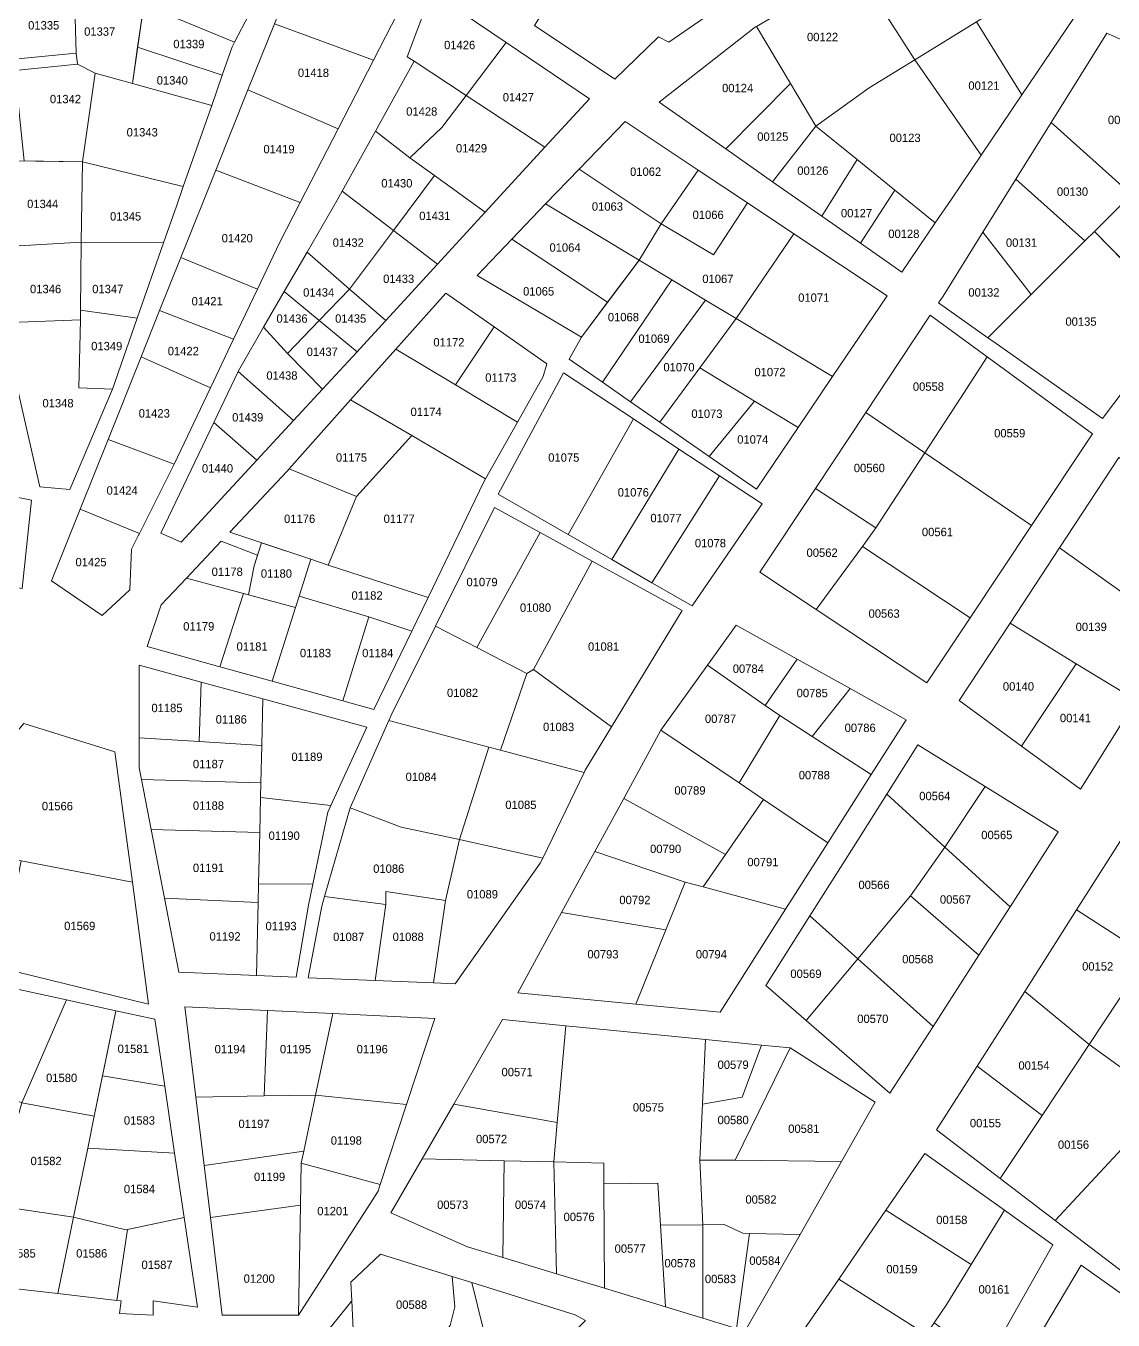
# Model space of a CAD drawing. Header units: metres. Extents: x 245225 to 248406, y 1633796 to 1637634.
# Drawn here: x 245747.8 to 245942.6, y 1634774.5 to 1635006.4 of the extents above; entities that cross this region are included whole.
import ezdxf
from ezdxf.enums import TextEntityAlignment as Align

# ---------------------------------------------------------------- set-up
doc = ezdxf.new("R2010")
doc.units = ezdxf.units.M
doc.header["$MEASUREMENT"] = 0
doc.layers.add('historique_numero_parcelle', color=7, linetype='Continuous')
doc.layers.add('LIMITES_PARCELLES', color=7, linetype='Continuous', lineweight=0, true_color=0xffffff)
doc.styles.add('Style-FANCY', font='FANCY.shx')

msp = doc.modelspace()

# ---------------------------------------------------------------- linework, layer by layer
at = {"layer": 'limites_parcelles', "flags": 128}
for points in [[(245865.599, 1635030.389), (245874.843, 1635011.782), (245862.953, 1635003.533), (245861.101, 1635004.46), (245853.296, 1634996.919), (245838.886, 1635006.525), (245846.901, 1635019.25), (245854.751, 1635031.712), (245861.233, 1635027.743), (245865.599, 1635030.389)], [(245923.612, 1635010.558), (245918.094, 1635007.162), (245907.049, 1635000.365), (245896.445, 1635016.867), (245896.783, 1635017.067), (245914.356, 1635027.824), (245923.612, 1635010.558)], [(245785.174, 1635003.514), (245768.89, 1635010.236), (245764.965, 1635011.856), (245765.434, 1635024.535), (245790.473, 1635020.18), (245790.314, 1635013.354), (245785.174, 1635003.514)], [(245810.041, 1635000.291), (245792.302, 1635006.813), (245797.141, 1635018.91), (245800.316, 1635018.275), (245816.508, 1635012.877), (245810.041, 1635000.291)], [(245926.19, 1634994.062), (245918.094, 1635007.162), (245923.612, 1635010.558), (245937.702, 1635018.667), (245939.487, 1635013.733), (245926.19, 1634994.062)], [(245907.049, 1635000.365), (245898.847, 1634995.318), (245889.322, 1634988.492), (245884.776, 1634996.123), (245878.676, 1635006.36), (245888.341, 1635012.075), (245896.445, 1635016.867), (245907.049, 1635000.365)], [(245756.499, 1635011.988), (245756.763, 1635001.537), (245745.101, 1635000.435), (245745.045, 1635000.43), (245744.328, 1635013.444), (245756.499, 1635011.988)], [(245768.89, 1635010.236), (245766.865, 1634996.117), (245760.203, 1634997.966), (245757.028, 1634999.553), (245756.763, 1635001.537), (245756.499, 1635011.988), (245764.965, 1635011.856), (245768.89, 1635010.236)], [(245833.841, 1635003.475), (245826.657, 1634993.99), (245817.363, 1635000.122), (245816.093, 1635000.916), (245820.477, 1635012.56), (245833.841, 1635003.475)], [(245782.972, 1634997.614), (245767.801, 1635002.645), (245768.89, 1635010.236), (245785.174, 1635003.514), (245784.758, 1635002.717), (245782.972, 1634997.614)], [(245884.776, 1634996.123), (245873.204, 1634984.383), (245861.223, 1634992.778), (245878.527, 1635006.272), (245878.676, 1635006.36), (245884.776, 1634996.123)], [(245955.081, 1634985.443), (245945.866, 1634976.248), (245931.474, 1634989.106), (245941.468, 1635005.131), (245946.23, 1635003.015), (245955.081, 1634985.443)], [(245822.284, 1634988.216), (245816.569, 1634982.818), (245810.411, 1634987.578), (245813.872, 1634993.823), (245817.363, 1635000.122), (245826.657, 1634993.99), (245822.284, 1634988.216)], [(245918.902, 1634983.278), (245913.588, 1634975.416), (245910.694, 1634971.136), (245903.454, 1634977.015), (245896.707, 1634982.494), (245889.322, 1634988.492), (245898.847, 1634995.318), (245907.049, 1635000.365), (245918.902, 1634983.278)], [(245747.489, 1634982.242), (245745.788, 1634998.45), (245757.028, 1634999.553), (245760.203, 1634997.966), (245757.954, 1634982.091), (245747.489, 1634982.242)], [(245766.865, 1634996.117), (245781.068, 1634992.175), (245775.982, 1634977.643), (245757.954, 1634982.091), (245760.203, 1634997.966), (245766.865, 1634996.117)], [(245840.769, 1634984.679), (245830.087, 1634973.048), (245820.975, 1634979.634), (245816.569, 1634982.818), (245822.284, 1634988.216), (245826.657, 1634993.99), (245840.769, 1634984.679)], [(245945.866, 1634976.248), (245939.218, 1634969.615), (245937.522, 1634967.923), (245925.163, 1634978.986), (245931.474, 1634989.106), (245945.866, 1634976.248)], [(245820.975, 1634979.634), (245813.615, 1634969.802), (245804.455, 1634976.828), (245810.411, 1634987.578), (245816.569, 1634982.818), (245820.975, 1634979.634)], [(245959.978, 1634975.721), (245947.009, 1634961.677), (245939.218, 1634969.615), (245945.866, 1634976.248), (245955.081, 1634985.443), (245959.978, 1634975.721)], [(245775.982, 1634977.643), (245774.757, 1634974.142), (245772.457, 1634967.571), (245757.689, 1634967.671), (245757.954, 1634982.091), (245775.982, 1634977.643)], [(245796.931, 1634974.775), (245793.233, 1634967.578), (245789.267, 1634959.246), (245775.546, 1634964.924), (245781.813, 1634980.591), (245796.931, 1634974.775)], [(245813.615, 1634969.802), (245805.738, 1634959.282), (245798.157, 1634965.88), (245803.551, 1634975.198), (245804.455, 1634976.828), (245813.615, 1634969.802)], [(245885.377, 1634969.203), (245875.027, 1634954.009), (245869.556, 1634957.3), (245863.491, 1634960.949), (245857.64, 1634964.469), (245861.62, 1634970.95), (245870.986, 1634965.394), (245877.081, 1634974.715), (245885.377, 1634969.203)], [(245757.573, 1634955.498), (245757.557, 1634953.78), (245743.538, 1634953.215), (245740.439, 1634966.668), (245757.689, 1634967.671), (245757.573, 1634955.498)], [(245852.011, 1634956.911), (245847.332, 1634950.63), (245837.966, 1634956.186), (245828.662, 1634961.689), (245833.647, 1634966.948), (245834.87, 1634968.238), (245852.011, 1634956.911)], [(245927.907, 1634958.329), (245920.129, 1634950.569), (245911.285, 1634956.808), (245912.099, 1634958.035), (245919.22, 1634969.455), (245927.907, 1634958.329)], [(245954.345, 1634954.201), (245940.674, 1634936.075), (245921.594, 1634949.535), (245920.129, 1634950.569), (245927.907, 1634958.329), (245937.522, 1634967.923), (245939.218, 1634969.615), (245954.345, 1634954.201)], [(245863.491, 1634960.949), (245851.092, 1634942.57), (245845.099, 1634946.734), (245847.332, 1634950.63), (245857.64, 1634964.469), (245863.491, 1634960.949)], [(245812.243, 1634953.619), (245807.618, 1634948.584), (245807.107, 1634948.03), (245800.333, 1634953.647), (245805.738, 1634959.282), (245812.243, 1634953.619)], [(245856.117, 1634939.078), (245869.556, 1634957.3), (245875.027, 1634954.009), (245868.519, 1634945.17), (245861.355, 1634935.439), (245856.117, 1634939.078)], [(245763.278, 1634941.345), (245755.677, 1634923.379), (245750.309, 1634923.819), (245746.319, 1634941.141), (245743.538, 1634953.215), (245757.557, 1634953.78), (245757.292, 1634941.609), (245763.278, 1634941.345)], [(245767.724, 1634954.047), (245763.278, 1634941.345), (245757.292, 1634941.609), (245757.557, 1634953.78), (245757.573, 1634955.498), (245767.724, 1634954.047)], [(245892.31, 1634943.61), (245886.13, 1634934.47), (245878.342, 1634939.202), (245868.519, 1634945.17), (245875.027, 1634954.009), (245892.31, 1634943.61)], [(245920.027, 1634947.126), (245915.228, 1634939.75), (245908.839, 1634929.928), (245898.243, 1634937.14), (245904.309, 1634946.288), (245909.816, 1634954.593), (245920.027, 1634947.126)], [(245794.661, 1634947.734), (245800.916, 1634941.328), (245795.728, 1634935.711), (245785.832, 1634944.498), (245786.089, 1634945.036), (245790.375, 1634952.438), (245794.661, 1634947.734)], [(245835.862, 1634935.448), (245824.744, 1634942.11), (245831.659, 1634952.483), (245841.104, 1634945.854), (245840.469, 1634943.631), (245835.862, 1634935.448)], [(245824.744, 1634942.11), (245835.862, 1634935.448), (245830.132, 1634925.272), (245816.902, 1634933.018), (245805.967, 1634939.42), (245814.062, 1634948.51), (245824.744, 1634942.11)], [(245938.862, 1634933.349), (245927.943, 1634916.925), (245908.839, 1634929.928), (245915.228, 1634939.75), (245920.027, 1634947.126), (245938.862, 1634933.349)], [(245830.132, 1634925.272), (245829.833, 1634924.74), (245819.833, 1634904.013), (245801.968, 1634909.799), (245806.995, 1634922.102), (245816.902, 1634933.018), (245830.132, 1634925.272)], [(245970.941, 1634924.268), (245965.089, 1634914.935), (245955.377, 1634899.445), (245945.394, 1634906.256), (245944.393, 1634904.756), (245932.989, 1634912.932), (245943.617, 1634929.125), (245952.496, 1634923.334), (245958.186, 1634932.454), (245970.941, 1634924.268)], [(245927.943, 1634916.925), (245916.929, 1634900.357), (245897.652, 1634913.165), (245900.08, 1634916.464), (245908.839, 1634929.928), (245927.943, 1634916.925)], [(245806.995, 1634922.102), (245801.968, 1634909.799), (245798.836, 1634910.85), (245784.317, 1634915.721), (245794.591, 1634926.645), (245794.949, 1634927.048), (245806.995, 1634922.102)], [(245900.08, 1634916.464), (245897.652, 1634913.165), (245889.349, 1634901.882), (245879.29, 1634908.558), (245889.236, 1634923.557), (245900.08, 1634916.464)], [(245768.144, 1634915.495), (245768.011, 1634915.23), (245767.985, 1634915.177), (245766.721, 1634912.65), (245766.404, 1634905.411), (245761.422, 1634900.8), (245752.373, 1634906.991), (245757.503, 1634919.815), (245768.144, 1634915.495)], [(245789.275, 1634911.588), (245788.656, 1634909.671), (245787.669, 1634904.495), (245786.747, 1634904.742), (245776.564, 1634907.476), (245782.786, 1634914.092), (245789.275, 1634911.588)], [(245849.24, 1634910.517), (245838.723, 1634891.117), (245837.559, 1634890.376), (245828.567, 1634895.04), (245839.931, 1634915.634), (245849.24, 1634910.517)], [(245787.669, 1634904.495), (245788.656, 1634909.671), (245789.994, 1634913.816), (245798.836, 1634910.85), (245796.738, 1634904.217), (245796.11, 1634902.229), (245787.669, 1634904.495)], [(245932.989, 1634912.932), (245944.393, 1634904.756), (245945.394, 1634906.256), (245955.377, 1634899.445), (245946.692, 1634885.592), (245935.975, 1634892.134), (245924.097, 1634899.384), (245932.989, 1634912.932)], [(245816.913, 1634897.961), (245809.244, 1634900.539), (245796.738, 1634904.217), (245798.836, 1634910.85), (245801.968, 1634909.799), (245819.833, 1634904.013), (245816.913, 1634897.961)], [(245786.747, 1634904.742), (245782.522, 1634891.603), (245769.508, 1634895.213), (245772.048, 1634902.674), (245776.564, 1634907.476), (245786.747, 1634904.742)], [(245804.54, 1634885.497), (245791.925, 1634888.995), (245796.11, 1634902.229), (245796.738, 1634904.217), (245809.244, 1634900.539), (245804.54, 1634885.497)], [(245828.567, 1634895.04), (245837.559, 1634890.376), (245832.824, 1634876.644), (245830.695, 1634877.21), (245812.799, 1634881.966), (245813.323, 1634883.148), (245821.157, 1634898.883), (245828.567, 1634895.04)], [(245852.681, 1634880.828), (245847.984, 1634873.093), (245847.779, 1634872.669), (245832.824, 1634876.644), (245837.559, 1634890.376), (245838.723, 1634891.117), (245852.681, 1634880.828)], [(245880.259, 1634884.68), (245882.882, 1634882.862), (245875.566, 1634870.77), (245861.563, 1634880.248), (245869.903, 1634891.857), (245880.259, 1634884.68)], [(245895.429, 1634887.696), (245888.676, 1634879.118), (245882.882, 1634882.862), (245880.259, 1634884.68), (245885.959, 1634892.966), (245895.429, 1634887.696)], [(245802.439, 1634866.717), (245789.825, 1634868.179), (245789.884, 1634870.823), (245790.033, 1634877.486), (245790.221, 1634885.848), (245808.878, 1634880.766), (245802.439, 1634866.717)], [(245830.695, 1634877.21), (245825.494, 1634860.637), (245815.017, 1634862.86), (245805.862, 1634866.32), (245812.799, 1634881.966), (245830.695, 1634877.21)], [(245888.676, 1634879.118), (245899.241, 1634872.29), (245891.438, 1634860.028), (245879.938, 1634867.811), (245875.566, 1634870.77), (245882.882, 1634882.862), (245888.676, 1634879.118)], [(245766.861, 1634852.967), (245746.966, 1634856.827), (245735.591, 1634859.087), (245739.769, 1634872.564), (245747.389, 1634881.454), (245763.74, 1634876.374), (245766.861, 1634852.967)], [(245875.566, 1634870.77), (245879.938, 1634867.811), (245873.136, 1634857.97), (245854.882, 1634867.987), (245861.563, 1634880.248), (245875.566, 1634870.77)], [(245778.851, 1634878.193), (245790.033, 1634877.486), (245789.884, 1634870.823), (245768.478, 1634871.407), (245768.079, 1634873.464), (245768.079, 1634878.874), (245778.851, 1634878.193)], [(245832.824, 1634876.644), (245847.779, 1634872.669), (245840.391, 1634857.31), (245825.494, 1634860.637), (245830.695, 1634877.21), (245832.824, 1634876.644)], [(245789.884, 1634870.823), (245789.825, 1634868.179), (245789.684, 1634861.923), (245770.214, 1634862.439), (245768.478, 1634871.407), (245789.884, 1634870.823)], [(245802.439, 1634866.717), (245801.893, 1634865.526), (245799.19, 1634852.623), (245789.477, 1634852.691), (245789.684, 1634861.923), (245789.825, 1634868.179), (245802.439, 1634866.717)], [(245873.136, 1634857.97), (245869.108, 1634852.144), (245865.896, 1634853.017), (245849.69, 1634858.46), (245854.882, 1634867.987), (245873.136, 1634857.97)], [(245891.438, 1634860.028), (245883.869, 1634848.133), (245869.108, 1634852.144), (245873.136, 1634857.97), (245879.938, 1634867.811), (245891.438, 1634860.028)], [(245912.399, 1634859.272), (245906.275, 1634850.566), (245896.815, 1634839.251), (245888.231, 1634846.948), (245896.099, 1634859.4), (245902.007, 1634868.749), (245912.399, 1634859.272)], [(245825.494, 1634860.637), (245822.954, 1634849.736), (245812.265, 1634851.324), (245812.265, 1634848.996), (245801.276, 1634850.413), (245805.862, 1634866.32), (245815.017, 1634862.86), (245825.494, 1634860.637)], [(245789.684, 1634861.923), (245789.477, 1634852.691), (245789.402, 1634849.343), (245772.596, 1634850.14), (245770.214, 1634862.439), (245789.684, 1634861.923)], [(245840.391, 1634857.31), (245839.94, 1634856.372), (245824.7, 1634834.782), (245820.795, 1634834.944), (245822.954, 1634849.736), (245825.494, 1634860.637), (245840.391, 1634857.31)], [(245993.922, 1634841.206), (245977.892, 1634816.792), (245969.48, 1634801.426), (245952.188, 1634813.889), (245938.27, 1634823.921), (245948.791, 1634839.803), (245959.008, 1634855.224), (245961.639, 1634859.196), (245993.922, 1634841.206)], [(245766.861, 1634852.967), (245769.773, 1634831.13), (245743.09, 1634837.615), (245745.433, 1634849.226), (245746.966, 1634856.827), (245766.861, 1634852.967)], [(245799.19, 1634852.623), (245798.401, 1634848.858), (245796.232, 1634835.968), (245789.108, 1634836.265), (245789.402, 1634849.343), (245789.477, 1634852.691), (245799.19, 1634852.623)], [(245869.108, 1634852.144), (245883.869, 1634848.133), (245872.147, 1634829.712), (245857.069, 1634831.143), (245862.429, 1634844.425), (245865.896, 1634853.017), (245869.108, 1634852.144)], [(245812.265, 1634848.996), (245810.332, 1634835.38), (245798.376, 1634835.879), (245800.782, 1634848.699), (245801.276, 1634850.413), (245812.265, 1634848.996)], [(245822.954, 1634849.736), (245820.795, 1634834.944), (245810.332, 1634835.38), (245812.265, 1634848.996), (245812.265, 1634851.324), (245822.954, 1634849.736)], [(245869.002, 1634813.218), (245868.529, 1634803.17), (245869.04, 1634791.609), (245861.451, 1634791.508), (245860.988, 1634799.069), (245851.345, 1634798.938), (245851.331, 1634802.64), (245842.342, 1634802.856), (245842.977, 1634809.906), (245844.54, 1634827.263), (245869.548, 1634824.799), (245869.002, 1634813.218)], [(245869.002, 1634813.218), (245876.129, 1634814.443), (245879.589, 1634823.81), (245884.721, 1634823.304), (245874.879, 1634803.17), (245868.529, 1634803.17), (245869.002, 1634813.218)], [(245952.188, 1634813.889), (245932.215, 1634792.371), (245922.352, 1634799.894), (245929.849, 1634811.21), (245938.27, 1634823.921), (245952.188, 1634813.889)], [(245772.652, 1634816.46), (245774.428, 1634804.432), (245758.863, 1634805.321), (245760.037, 1634811.06), (245761.519, 1634818.299), (245772.652, 1634816.46)], [(245797.552, 1634804.81), (245779.713, 1634802.222), (245778.233, 1634814.485), (245790.479, 1634814.679), (245799.679, 1634814.825), (245797.552, 1634804.81)], [(245811.268, 1634798.791), (245797.091, 1634802.64), (245797.552, 1634804.81), (245799.679, 1634814.825), (245815.977, 1634813.137), (245811.268, 1634798.791)], [(245743.056, 1634799.557), (245747.071, 1634813.435), (245760.037, 1634811.06), (245758.863, 1634805.321), (245756.337, 1634792.979), (245742.654, 1634794.997), (245743.896, 1634799.36), (245743.056, 1634799.557)], [(245842.977, 1634809.906), (245842.342, 1634802.856), (245833.459, 1634803.068), (245818.75, 1634803.421), (245824.428, 1634813.239), (245842.977, 1634809.906)], [(245774.428, 1634804.432), (245776.135, 1634792.875), (245765.698, 1634790.681), (245756.337, 1634792.979), (245758.863, 1634805.321), (245774.428, 1634804.432)], [(245779.713, 1634802.222), (245797.552, 1634804.81), (245797.091, 1634802.64), (245796.956, 1634795.107), (245780.841, 1634792.874), (245779.713, 1634802.222)], [(245833.459, 1634803.068), (245833.238, 1634785.722), (245826.903, 1634787.643), (245813.144, 1634793.729), (245818.75, 1634803.421), (245833.459, 1634803.068)], [(245851.345, 1634798.938), (245851.416, 1634780.211), (245842.851, 1634782.808), (245842.342, 1634802.856), (245851.331, 1634802.64), (245851.345, 1634798.938)], [(245893.896, 1634802.947), (245886.477, 1634789.881), (245877.411, 1634790.05), (245876.202, 1634790.073), (245872.894, 1634791.66), (245869.04, 1634791.609), (245868.529, 1634803.17), (245874.879, 1634803.17), (245893.896, 1634802.947)], [(245811.268, 1634798.791), (245810.889, 1634797.634), (245796.601, 1634775.409), (245796.956, 1634795.107), (245797.091, 1634802.64), (245811.268, 1634798.791)], [(245861.451, 1634791.508), (245862.346, 1634776.897), (245851.416, 1634780.211), (245851.345, 1634798.938), (245860.988, 1634799.069), (245861.451, 1634791.508)], [(245910.488, 1634774.011), (245909.047, 1634771.915), (245893.403, 1634781.866), (245897.967, 1634788.517), (245901.877, 1634794.216), (245917.154, 1634784.479), (245912.78, 1634777.346), (245910.488, 1634774.011)], [(245931.745, 1634788.033), (245920.004, 1634767.184), (245910.488, 1634774.011), (245912.78, 1634777.346), (245923.106, 1634794.188), (245931.745, 1634788.033)], [(245765.994, 1634790.743), (245764.088, 1634778.037), (245753.528, 1634779.253), (245756.337, 1634792.979), (245765.698, 1634790.681), (245765.994, 1634790.743)], [(245764.088, 1634778.037), (245765.994, 1634790.743), (245776.135, 1634792.875), (245778.504, 1634776.838), (245770.566, 1634777.949), (245770.566, 1634775.409), (245764.534, 1634775.727), (245764.851, 1634777.949), (245764.088, 1634778.037)], [(245877.411, 1634790.05), (245875.084, 1634773.035), (245869.053, 1634774.864), (245869.04, 1634791.609), (245872.894, 1634791.66), (245876.202, 1634790.073), (245877.411, 1634790.05)], [(245824.13, 1634782.333), (245824.603, 1634776.911), (245823.809, 1634773.538), (245821.693, 1634770.826), (245817.989, 1634768.378), (245811.643, 1634768.509), (245807.013, 1634767.848), (245806.53, 1634770.181), (245806.16, 1634777.952), (245806.001, 1634781.293), (245811.292, 1634786.32), (245824.13, 1634782.333)], [(245811.643, 1634768.509), (245817.989, 1634768.378), (245821.693, 1634770.826), (245823.809, 1634773.538), (245824.603, 1634776.911), (245824.13, 1634782.333), (245827.68, 1634781.23), (245829.767, 1634772.742), (245823.02, 1634767.715), (245822.623, 1634757.529), (245813.628, 1634754.751), (245812.424, 1634763.097), (245811.643, 1634768.509)], [(245909.047, 1634771.915), (245905.166, 1634766.27), (245897.076, 1634754.501), (245882.51, 1634765.992), (245893.403, 1634781.866), (245909.047, 1634771.915)], [(245848.015, 1634774.421), (245833.345, 1634759.55), (245829.767, 1634772.742), (245827.68, 1634781.23), (245846.217, 1634775.472), (245848.015, 1634774.421)], [(245807.013, 1634767.848), (245799.735, 1634762.541), (245798.857, 1634768.858), (245806.16, 1634777.952), (245806.53, 1634770.181), (245807.013, 1634767.848)]]:
    msp.add_lwpolyline(points, close=True, dxfattribs=at)
at = {"layer": 'limites_parcelles'}
for points in [[(245810.041, 1635000.291), (245803.712, 1634987.974), (245787.56, 1634994.959), (245792.302, 1635006.813)], [(245926.19, 1634994.062), (245918.902, 1634983.278), (245907.049, 1635000.365), (245918.094, 1635007.162)], [(245782.972, 1634997.614), (245781.068, 1634992.175), (245766.865, 1634996.117), (245767.801, 1635002.645)], [(245840.769, 1634984.679), (245826.657, 1634993.99), (245833.841, 1635003.475), (245848.734, 1634993.351)], [(245873.204, 1634984.383), (245884.776, 1634996.123), (245889.322, 1634988.492), (245881.566, 1634978.523)], [(245803.712, 1634987.974), (245796.931, 1634974.775), (245781.813, 1634980.591), (245787.56, 1634994.959)], [(245846.893, 1634980.781), (245855.142, 1634989.292), (245868.218, 1634980.604), (245861.62, 1634970.95)], [(245896.707, 1634982.494), (245890.401, 1634972.332), (245881.566, 1634978.523), (245889.322, 1634988.492)], [(245757.954, 1634982.091), (245757.689, 1634967.671), (245740.439, 1634966.668), (245736.815, 1634982.397)], [(245903.454, 1634977.015), (245897.296, 1634967.501), (245890.401, 1634972.332), (245896.707, 1634982.494)], [(245813.615, 1634969.802), (245820.975, 1634979.634), (245830.087, 1634973.048), (245821.53, 1634963.731)], [(245840.865, 1634974.562), (245846.893, 1634980.781), (245861.62, 1634970.95), (245857.64, 1634964.469)], [(245877.081, 1634974.715), (245870.986, 1634965.394), (245861.62, 1634970.95), (245868.218, 1634980.604)], [(245937.522, 1634967.923), (245927.907, 1634958.329), (245919.22, 1634969.455), (245925.163, 1634978.986)], [(245897.296, 1634967.501), (245903.454, 1634977.015), (245910.694, 1634971.136), (245904.721, 1634962.298)], [(245852.011, 1634956.911), (245834.87, 1634968.238), (245840.865, 1634974.562), (245857.64, 1634964.469)], [(245805.738, 1634959.282), (245813.615, 1634969.802), (245821.53, 1634963.731), (245812.243, 1634953.619)], [(245772.457, 1634967.571), (245767.724, 1634954.047), (245757.573, 1634955.498), (245757.689, 1634967.671)], [(245892.31, 1634943.61), (245875.027, 1634954.009), (245885.377, 1634969.203), (245902.101, 1634958.091)], [(245805.738, 1634959.282), (245800.333, 1634953.647), (245794.078, 1634958.834), (245798.157, 1634965.88)], [(245785.003, 1634950.288), (245771.749, 1634955.431), (245775.546, 1634964.924), (245789.267, 1634959.246)], [(245869.556, 1634957.3), (245856.117, 1634939.078), (245851.092, 1634942.57), (245863.491, 1634960.949)], [(245800.333, 1634953.647), (245794.661, 1634947.734), (245790.375, 1634952.438), (245794.078, 1634958.834)], [(245831.659, 1634952.483), (245824.744, 1634942.11), (245814.062, 1634948.51), (245823.007, 1634958.554)], [(245785.003, 1634950.288), (245780.845, 1634941.553), (245768.423, 1634947.116), (245771.749, 1634955.431)], [(245807.107, 1634948.03), (245800.916, 1634941.328), (245794.661, 1634947.734), (245800.333, 1634953.647)], [(245780.845, 1634941.553), (245774.341, 1634927.891), (245762.513, 1634932.34), (245768.423, 1634947.116)], [(245795.728, 1634935.711), (245789.165, 1634928.605), (245781.458, 1634935.357), (245785.832, 1634944.498)], [(245856.62, 1634936.008), (245844.963, 1634915.274), (245832.373, 1634922.518), (245844.121, 1634944.266)], [(245878.342, 1634939.202), (245870.188, 1634929.301), (245861.355, 1634935.439), (245868.519, 1634945.17)], [(245816.902, 1634933.018), (245806.995, 1634922.102), (245794.949, 1634927.048), (245805.967, 1634939.42)], [(245870.188, 1634929.301), (245878.342, 1634939.202), (245886.13, 1634934.47), (245878.657, 1634923.417)], [(245789.165, 1634928.605), (245775.62, 1634913.942), (245771.96, 1634915.508), (245781.458, 1634935.357)], [(245864.787, 1634930.612), (245852.759, 1634910.789), (245844.963, 1634915.274), (245856.62, 1634936.008)], [(245908.839, 1634929.928), (245900.08, 1634916.464), (245889.236, 1634923.557), (245898.243, 1634937.14)], [(245768.144, 1634915.495), (245757.503, 1634919.815), (245762.513, 1634932.34), (245774.341, 1634927.891)], [(245872.055, 1634925.81), (245859.939, 1634906.658), (245852.759, 1634910.789), (245864.787, 1634930.612)], [(245859.939, 1634906.658), (245872.055, 1634925.81), (245879.681, 1634920.771), (245867.139, 1634902.515)], [(245747.109, 1634905.622), (245730.737, 1634908.412), (245733.93, 1634924.376), (245748.778, 1634921.461)], [(245839.931, 1634915.634), (245828.567, 1634895.04), (245821.157, 1634898.883), (245831.738, 1634920.136)], [(245916.929, 1634900.357), (245909.188, 1634888.714), (245889.349, 1634901.882), (245897.652, 1634913.165)], [(245852.681, 1634880.828), (245838.723, 1634891.117), (245849.24, 1634910.517), (245865.34, 1634901.668)], [(245796.11, 1634902.229), (245791.925, 1634888.995), (245782.522, 1634891.603), (245786.747, 1634904.742)], [(245816.913, 1634897.961), (245810.148, 1634883.941), (245804.54, 1634885.497), (245809.244, 1634900.539)], [(245885.959, 1634892.966), (245880.259, 1634884.68), (245869.903, 1634891.857), (245875.057, 1634899.033)], [(245935.975, 1634892.134), (245926.144, 1634877.392), (245915.009, 1634885.539), (245924.097, 1634899.384)], [(245779.16, 1634888.861), (245778.851, 1634878.193), (245768.079, 1634878.874), (245768.079, 1634891.879)], [(245946.692, 1634885.592), (245936.705, 1634869.664), (245926.144, 1634877.392), (245935.975, 1634892.134)], [(245790.221, 1634885.848), (245790.033, 1634877.486), (245778.851, 1634878.193), (245779.16, 1634888.861)], [(245899.241, 1634872.29), (245888.676, 1634879.118), (245895.429, 1634887.696), (245905.484, 1634882.1)], [(245919.636, 1634870.127), (245912.399, 1634859.272), (245902.007, 1634868.749), (245907.601, 1634877.602)], [(245924.108, 1634848.594), (245912.399, 1634859.272), (245919.636, 1634870.127), (245932.736, 1634861.991)], [(245959.008, 1634855.224), (245948.791, 1634839.803), (245936.036, 1634848.031), (245946.006, 1634863.707)], [(245865.896, 1634853.017), (245862.429, 1634844.425), (245843.757, 1634847.573), (245849.69, 1634858.46)], [(245906.275, 1634850.566), (245912.399, 1634859.272), (245924.108, 1634848.594), (245918.527, 1634839.93)], [(245789.402, 1634849.343), (245789.108, 1634836.265), (245775.17, 1634836.845), (245772.596, 1634850.14)], [(245918.527, 1634839.93), (245910.302, 1634827.159), (245896.815, 1634839.251), (245906.275, 1634850.566)], [(245862.429, 1634844.425), (245857.069, 1634831.143), (245835.899, 1634833.152), (245843.757, 1634847.573)], [(245896.815, 1634839.251), (245887.572, 1634828.197), (245880.349, 1634834.475), (245888.231, 1634846.948)], [(245948.791, 1634839.803), (245938.27, 1634823.921), (245926.727, 1634833.393), (245936.036, 1634848.031)], [(245910.302, 1634827.159), (245902.574, 1634815.16), (245887.572, 1634828.197), (245896.815, 1634839.251)], [(245755.061, 1634831.895), (245747.071, 1634813.435), (245733.974, 1634818.763), (245740.957, 1634834.983)], [(245938.27, 1634823.921), (245929.849, 1634811.21), (245918.205, 1634819.993), (245926.727, 1634833.393)], [(245763.905, 1634829.959), (245760.037, 1634811.06), (245747.071, 1634813.435), (245755.061, 1634831.895)], [(245791.089, 1634829.972), (245790.479, 1634814.679), (245778.233, 1634814.485), (245776.281, 1634830.654)], [(245772.652, 1634816.46), (245761.519, 1634818.299), (245763.905, 1634829.959), (245770.884, 1634828.432)], [(245802.782, 1634829.432), (245799.679, 1634814.825), (245790.479, 1634814.679), (245791.089, 1634829.972)], [(245815.977, 1634813.137), (245799.679, 1634814.825), (245802.782, 1634829.432), (245821.049, 1634828.59)], [(245844.54, 1634827.263), (245842.977, 1634809.906), (245824.428, 1634813.239), (245833.185, 1634828.382)], [(245879.589, 1634823.81), (245876.129, 1634814.443), (245869.002, 1634813.218), (245869.548, 1634824.799)], [(245893.896, 1634802.947), (245874.879, 1634803.17), (245884.721, 1634823.304), (245899.928, 1634813.573)], [(245929.849, 1634811.21), (245922.352, 1634799.894), (245910.952, 1634808.59), (245918.205, 1634819.993)], [(245969.48, 1634801.426), (245955.006, 1634774.987), (245932.215, 1634792.371), (245952.188, 1634813.889)], [(245842.342, 1634802.856), (245842.851, 1634782.808), (245833.238, 1634785.722), (245833.459, 1634803.068)], [(245917.154, 1634784.479), (245901.877, 1634794.216), (245908.836, 1634804.356), (245923.106, 1634794.188)], [(245756.337, 1634792.979), (245753.528, 1634779.253), (245738.658, 1634780.965), (245742.654, 1634794.997)], [(245796.601, 1634775.409), (245782.949, 1634775.409), (245780.841, 1634792.874), (245796.956, 1634795.107)], [(245869.053, 1634774.864), (245862.346, 1634776.897), (245861.451, 1634791.508), (245869.04, 1634791.609)], [(245875.084, 1634773.035), (245877.411, 1634790.05), (245886.477, 1634789.881), (245876.645, 1634772.562)], [(245940.25, 1634752.66), (245924.659, 1634763.845), (245936.862, 1634784.387), (245952.095, 1634773.532)]]:
    msp.add_3dface(points, dxfattribs=at)

# ---------------------------------------------------------------- texts
at = {"layer": 'historique_numero_parcelle', "style": 'Style-FANCY'}
for s, p in [('01335', (245750.974035, 1635006.542659)), ('01337', (245761.006226, 1635005.426244)), ('00122', (245890.513741, 1635004.452377)), ('01339', (245776.983418, 1635003.193414)), ('01426', (245825.497752, 1635003.014962)), ('01418', (245799.302589, 1634998.037611)), ('01340', (245774.010917, 1634996.680993)), ('00124', (245875.297178, 1634995.308291)), ('00121', (245919.425212, 1634995.743724)), ('01342', (245754.875443, 1634993.331748)), ('01427', (245836.007666, 1634993.65834)), ('01428', (245818.703465, 1634991.106534)), ('00129', (245944.423852, 1634989.593238)), ('01343', (245768.623259, 1634987.377534)), ('00125', (245881.601183, 1634986.599639)), ('00123', (245905.295546, 1634986.381922)), ('01419', (245793.12536, 1634984.361526)), ('01429', (245827.620967, 1634984.514369)), ('00126', (245888.774706, 1634980.503582)), ('01430', (245814.244713, 1634978.241179)), ('01062', (245858.813855, 1634980.312051)), ('00130', (245935.293914, 1634976.747975)), ('01344', (245750.788254, 1634974.53876)), ('01063', (245851.967654, 1634974.078587)), ('01345', (245765.650758, 1634972.30593)), ('01431', (245821.039001, 1634972.393291)), ('01066', (245870.016731, 1634972.582555)), ('00127', (245896.600367, 1634972.88351)), ('00128', (245905.078167, 1634969.182333)), ('01420', (245785.647663, 1634968.406094)), ('01432', (245805.539532, 1634967.608655)), ('01064', (245844.374594, 1634966.723099)), ('00131', (245926.163976, 1634967.60389)), ('01433', (245814.569831, 1634961.122815)), ('01067', (245871.7594, 1634961.112982)), ('01346', (245751.310764, 1634959.292717)), ('01347', (245762.457642, 1634959.292717)), ('01434', (245800.23813, 1634958.677334)), ('01065', (245839.644491, 1634958.868935)), ('01071', (245888.937142, 1634957.746912)), ('00132', (245919.425212, 1634958.677521)), ('01421', (245780.260005, 1634957.102391)), ('01436', (245795.460897, 1634953.999023)), ('01435', (245805.97081, 1634953.999023)), ('01068', (245854.830611, 1634954.256172)), ('00135', (245936.81557, 1634953.452329)), ('01069', (245860.307572, 1634950.391424)), ('01349', (245762.271861, 1634949.058912)), ('01422', (245775.987035, 1634948.171071)), ('01437', (245800.875095, 1634948.044809)), ('01172', (245823.574742, 1634949.746918)), ('01438', (245793.656164, 1634943.7918)), ('01173', (245832.863807, 1634943.420566)), ('01070', (245864.788722, 1634945.279984)), ('01072', (245881.09513, 1634944.407299)), ('00558', (245909.478281, 1634941.80283)), ('01348', (245753.54014, 1634938.825107)), ('01423', (245770.785159, 1634937.00692)), ('01174', (245819.487553, 1634937.280283)), ('01073', (245869.798897, 1634936.942726)), ('01439', (245787.525381, 1634936.29587)), ('01074', (245878.014339, 1634932.329963)), ('00559', (245924.041393, 1634933.450347)), ('01440', (245782.111183, 1634927.151898)), ('01175', (245806.1113, 1634929.093239)), ('01075', (245844.15676, 1634929.088562)), ('00560', (245898.898242, 1634927.217151)), ('01424', (245765.025938, 1634923.191283)), ('01076', (245856.604399, 1634922.855098)), ('01176', (245796.822234, 1634918.115157)), ('01177', (245814.657239, 1634918.115157)), ('01077', (245862.45479, 1634918.242335)), ('00561', (245911.096404, 1634915.748071)), ('01078', (245870.421279, 1634913.754241)), ('00562', (245890.434211, 1634912.039319)), ('01425', (245759.452499, 1634910.35251)), ('01178', (245783.851666, 1634908.621832)), ('01180', (245792.663008, 1634908.302856)), ('01079', (245829.499665, 1634906.780553)), ('01182', (245808.905602, 1634904.368822)), ('01080', (245839.084347, 1634902.198957)), ('00563', (245901.543252, 1634901.131226)), ('01179', (245778.755951, 1634898.839909)), ('00139', (245938.64971, 1634898.740898)), ('01181', (245788.310418, 1634895.224851)), ('01081', (245851.283033, 1634895.217478)), ('01183', (245799.669617, 1634894.055273)), ('01184', (245810.816495, 1634894.055273)), ('00784', (245877.211524, 1634891.252428)), ('00140', (245925.606941, 1634888.072798)), ('01082', (245826.014326, 1634886.926971)), ('00785', (245888.66286, 1634886.889191)), ('01185', (245773.060178, 1634884.210635)), ('01186', (245784.578619, 1634882.163874)), ('01083', (245843.223187, 1634880.818176)), ('00787', (245872.232682, 1634882.276626)), ('00141', (245935.823776, 1634882.412174)), ('00786', (245897.251362, 1634880.655995)), ('01187', (245780.49143, 1634874.162899)), ('01189', (245798.140654, 1634875.465384)), ('01084', (245818.60798, 1634871.873156)), ('00788', (245889.036273, 1634872.178848)), ('00789', (245866.755956, 1634869.436242)), ('01085', (245836.470343, 1634866.855218)), ('00564', (245910.623803, 1634868.434218)), ('01566', (245753.427877, 1634866.627498)), ('01188', (245780.49143, 1634866.720132)), ('01190', (245794.053465, 1634861.324126)), ('00565', (245921.732844, 1634861.453038)), ('00790', (245862.39947, 1634858.964473)), ('01191', (245780.49143, 1634855.555981)), ('01086', (245812.794544, 1634855.414863)), ('00791', (245879.825416, 1634856.595858)), ('01089', (245829.567738, 1634850.833268)), ('00566', (245899.732587, 1634852.508402)), ('00792', (245856.899406, 1634849.801675)), ('00567', (245914.326817, 1634849.89046)), ('01569', (245757.42881, 1634845.149798)), ('01193', (245793.496121, 1634845.136107)), ('01192', (245783.463931, 1634843.275415)), ('01087', (245805.606032, 1634843.197274)), ('01088', (245816.279883, 1634843.197274)), ('00793', (245851.173738, 1634840.077889)), ('00794', (245870.591221, 1634840.077889)), ('00568', (245907.574263, 1634839.200529)), ('00152', (245939.804538, 1634837.902794)), ('00569', (245887.534425, 1634836.582586)), ('00570', (245899.514763, 1634828.510597)), ('01581', (245767.008573, 1634823.130504)), ('01194', (245784.381226, 1634823.07528)), ('01195', (245796.085448, 1634823.07528)), ('01196', (245809.833264, 1634823.07528)), ('00571', (245835.787533, 1634818.966016)), ('00579', (245874.489137, 1634820.27944)), ('00154', (245928.392116, 1634820.143363)), ('01580', (245754.189663, 1634817.920567)), ('00575', (245859.31256, 1634812.639322)), ('01583', (245768.123261, 1634810.291731)), ('01197', (245788.654196, 1634809.678299)), ('00580', (245874.489137, 1634810.377563)), ('00155', (245919.696936, 1634809.817389)), ('01198', (245805.188732, 1634806.701192)), ('00572', (245831.213222, 1634806.967114)), ('00581', (245887.14962, 1634808.810359)), ('00156', (245935.472476, 1634805.9607)), ('01582', (245751.402944, 1634803.035032)), ('01199', (245791.440915, 1634800.18877)), ('01584', (245768.123261, 1634798.011165)), ('00573', (245824.242843, 1634795.186374)), ('00574', (245838.1836, 1634795.186374)), ('00582', (245879.481315, 1634796.130258)), ('01201', (245802.773575, 1634794.048487)), ('00576', (245846.896574, 1634793.004755)), ('00158', (245913.670479, 1634792.468119)), ('01585', (245746.758411, 1634786.474875)), ('01586', (245759.577321, 1634786.474875)), ('00577', (245856.045195, 1634787.332547)), ('01587', (245771.281543, 1634784.428114)), ('00578', (245864.975993, 1634784.714604)), ('00584', (245880.183687, 1634785.168737)), ('00159', (245904.726866, 1634783.635057)), ('01200', (245789.583102, 1634781.953991)), ('00583', (245872.21754, 1634781.891857)), ('00161', (245921.247706, 1634780.027187)), ('00588', (245816.88127, 1634777.282631))]:
    msp.add_text(s, height=1.499994, dxfattribs=at).set_placement(p, align=Align.MIDDLE_CENTER)

doc.saveas('drawing.dxf')
